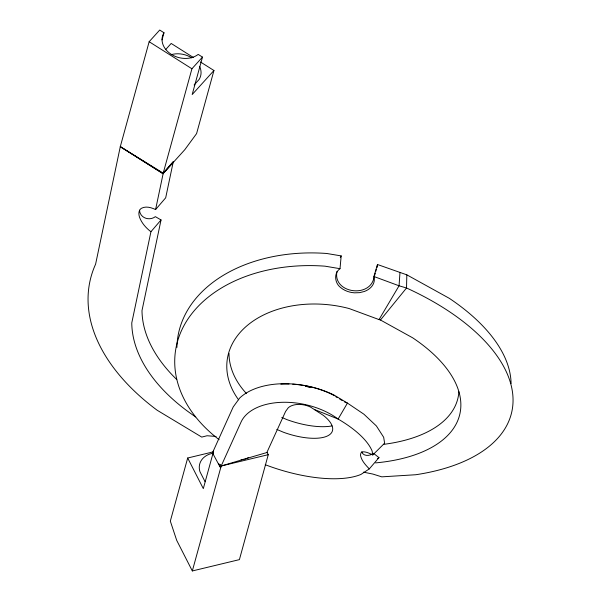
<?xml version="1.0" encoding="UTF-8"?>
<svg xmlns="http://www.w3.org/2000/svg" width="601" height="601" viewBox="0 0 601 601"><rect width="100%" height="100%" fill="white"/><g stroke="black" fill="none" stroke-linecap="round" stroke-linejoin="round"><path stroke-width="0.9" d="M176.934 347.393A148.732 104.574 7.5 0 1 326.719 253.479L341.18 255.906L340.008 268.692C333.465 273.267 334.712 283.326 340.85 287.714A19.149 13.906 7.4 0 0 354.47 292.83L359.518 292.657L364.259 291.508A20.088 14.559 6.7 0 0 374.355 279.705L373.882 276.49L377.496 264.515L406.824 274.837L406.531 287.992A207.706 104.867 13.1 0 1 415.749 474.737L381.785 476.848L372.793 474.046L363.47 472.153M336.996 271.397C332.391 293.228 370.239 298.629 374.002 277.414M399.958 272.816L399.056 285.791L379.036 319.589L349.143 308.546A96.776 68.041 7.5 0 0 247.74 325.096A96.776 68.041 7.5 0 0 238.567 399.785M200.479 61.986L213.948 70.505L192.177 94.56L202.477 57.103L198.202 54.398A21.02 16.332 15.4 0 1 171.33 54.368A21.02 16.332 15.4 0 1 163.99 32.755L159.716 30.05L149.153 41.717L120.29 146.667L95.604 264.17A235.938 140.672 12.2 0 0 157.177 410.258L201.741 437.092L207.06 435.748L216.135 436.454M139.582 210.162A19.412 11.547 16.8 0 0 140.258 213.363C142.843 219.102 150.566 220.364 155.374 216.66L161.038 219.951L150.934 231.723L131.769 322.94A187.948 112.064 12.2 0 0 195.693 416.929M155.584 209.576L163.239 173.148L173.343 161.376L165.688 197.804L155.584 209.576C151.227 207.51 145.803 205.835 141.288 208.359A17.932 9.759 41 0 0 139.462 217.044C141.611 223.009 145.938 227.929 150.934 231.723M161.038 219.951L141.994 310.597A180.503 107.617 12.2 0 0 176.732 379.516M376.977 267.67L377.496 264.515M163.217 173.141L163.089 173.689L120.29 146.667L163.239 173.148L173.103 162.51M375.678 271.742L376.249 269.451M162.03 39.891L163.99 32.755M120.29 146.667L163.059 173.719L191.922 68.769L202.477 57.103M213.948 70.505L196.587 133.61L184.823 149.664L163.059 173.719M213.032 451.914L187.685 458.007L170.323 521.12L176.702 540.352L192.328 570.95L239.401 559.629L268.264 454.679L267.002 452.207L285.603 411.43L288.24 407.809A16.625 9.916 12.2 0 1 310.589 407.102L323.413 415.434A42.378 16.475 18.2 0 1 326.764 436.273A42.378 16.475 18.2 0 1 283.409 432.224L276.806 429.422M213.61 451.156L203.311 488.613L187.685 458.007M192.328 570.95L221.191 466L220.349 464.355M374.521 275.754L375.294 273.267M243.848 459.269L221.191 466L220.447 467.638L212.461 452.846L233.226 406.915L239.754 397.96A70.099 41.8 12.2 0 1 333.968 394.992L347.438 403.098L363.921 414.217L376.384 425.944L383.671 437.28L384.617 443.192L372.763 454.965C369.547 453.394 366.174 451.606 362.493 451.802L360.908 452.989L360.457 455.152C361.441 460.697 365.573 464.949 369.292 468.9L378.968 457.631L373.484 453.297M267.039 452.485L244.983 458.931M220.447 467.638L241.031 422.105A58.981 35.166 12.2 0 1 338.123 419.047A91.059 35.406 18.2 0 1 372.124 451.028L372.763 454.965M340.301 257.326L341.18 255.906M379.036 319.589L380.463 320.01L406.531 287.992L399.056 285.791L373.882 276.49M165.583 49.635L171.18 43.452L193.357 57.478M194.131 84.974L199.111 79.467A21.02 16.332 15.4 0 0 199.667 66.516M377.511 458.601L378.968 457.631M369.292 468.9L360.998 474.407A91.059 35.406 18.2 0 1 265.244 464.716M372.139 454.025C368.886 456.227 363.049 456.121 361.652 451.734M221.191 466L268.264 454.679M340.008 268.692L325.006 266.175A149.228 104.92 7.5 0 0 186.115 321.896A149.228 104.92 7.5 0 0 219.125 439.684M344.396 401.881L347.438 403.098L338.123 419.047L314.939 409.724M281.779 417.44L286.895 419.611A49.417 19.209 18.2 0 0 331.962 425.921M406.824 274.837L449.3 298.321A202.206 102.087 13.1 0 1 511.083 383.566M380.463 320.01L412.692 337.83A157.657 79.595 13.1 0 1 375.58 462.898M332.721 394.849L334.284 395.789M335.839 396.728L337.394 397.659M339.73 399.072L342.067 400.476M149.153 41.717L191.922 68.769M205.054 481.671L199.968 471.725A21.02 16.332 15.4 0 1 213.317 453.154M218.659 463.416L220.206 466.767M246.523 393.602A96.288 67.695 7.5 0 1 228.989 353.35M280.832 384.174A64.555 38.487 12.2 0 1 289.028 384.024M292.71 384.182A64.555 38.487 12.2 0 1 316.562 388.434M317.448 388.697A64.555 38.487 12.2 0 1 331.947 394.384M458.871 391.747A152.211 76.845 13.1 0 1 383.325 444.394M305.729 386.383A27.759 16.55 12.2 0 1 310.184 387.292M305.826 386.308A33.295 19.848 12.2 0 1 310.116 387.187M248.408 457.699A21.02 16.332 15.4 0 1 241.054 459.75M171.127 54.683A21.02 16.332 15.4 0 1 191.772 57.854"/></g></svg>
